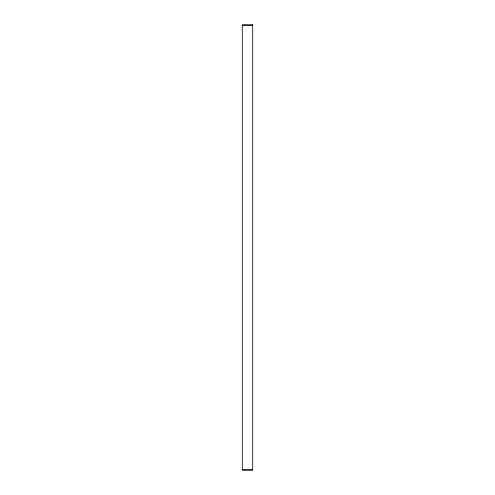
<?xml version="1.0" encoding="UTF-8"?>
<svg xmlns="http://www.w3.org/2000/svg" width="495" height="495" viewBox="0 0 495 495"><rect width="100%" height="100%" fill="white"/><g stroke="black" fill="none" stroke-linecap="round" stroke-linejoin="round"><path stroke-width="0.74" d="M242.303 25.344L252.697 25.344M242.303 469.656L252.697 469.656M252.697 24.75L242.303 24.75L242.303 470.25L252.697 470.25L252.697 24.75"/></g></svg>
